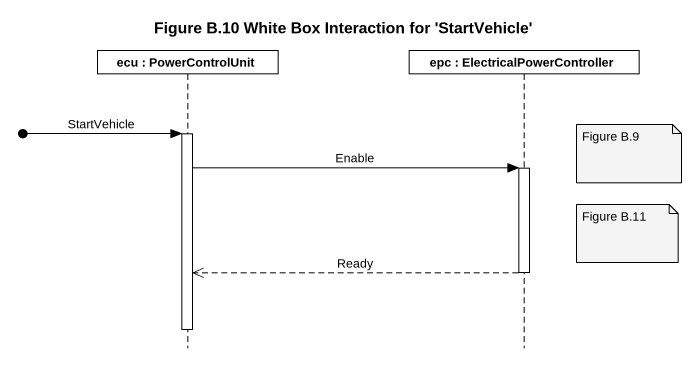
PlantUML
@startuml
title Figure B.10 White Box Interaction for 'StartVehicle'
hide footbox
participant "ecu : PowerControlUnit" as ecu #FFFFFF
participant "epc : ElectricalPowerController" as epc #FFFFFF

[o-> ecu : StartVehicle
activate ecu
note right of epc : Figure B.9
ecu -> epc : Enable
activate epc
note right of epc : Figure B.11
epc -->> ecu : Ready
deactivate epc
deactivate ecu
@enduml
